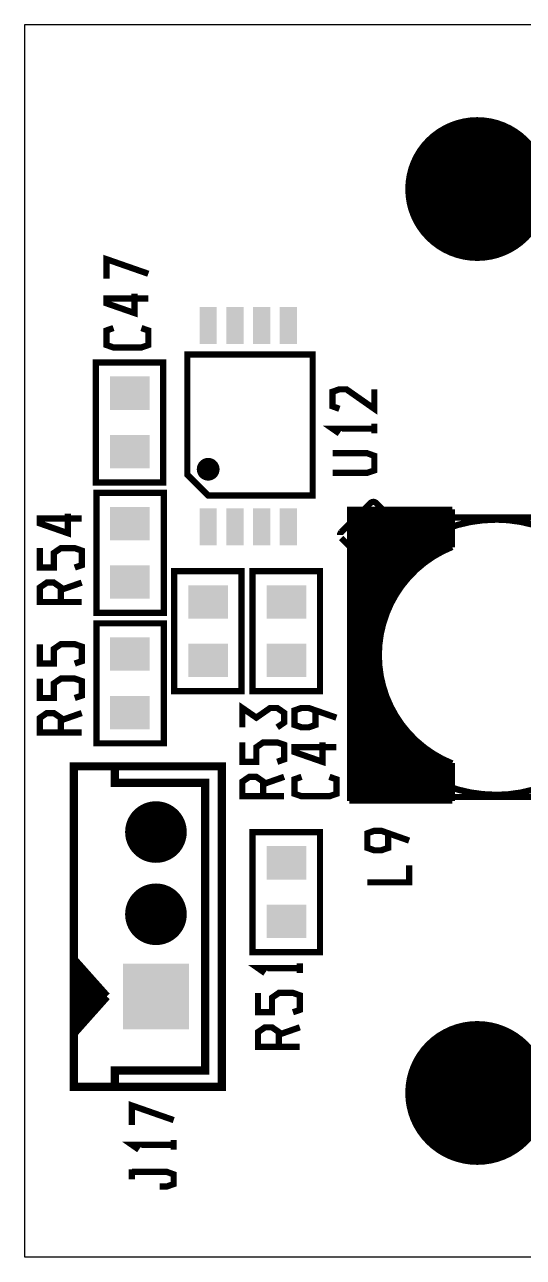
# Model space of a CAD drawing. Extents: x -18 to 89, y -48 to 32.
# Drawn here: x -17.92 to -5.8, y 2.45 to 32.45 of the extents above; entities that cross this region are included whole.
import ezdxf

# ---------------------------------------------------------------- set-up
doc = ezdxf.new("R2010")
doc.units = 0
doc.header["$MEASUREMENT"] = 0
doc.layers.get('0').update_dxf_attribs({"linetype": 'CONTINUOUS'})
for name, color, linetype in [('22-315-0_DRD', 7, 'CONTINUOUS'), ('22-315-0_SMT', 9, 'CONTINUOUS'), ('22-315-0_SST', 1, 'CONTINUOUS'), ('THRUHOLE_NPT', 8, 'CONTINUOUS')]:
    doc.layers.add(name, color=color, linetype=linetype)

# ---------------------------------------------------------------- blocks, each defined once
blk = doc.blocks.new('RECTANGLE_8')
blk.add_solid([(0.4826, 0.4064), (0.4826, -0.4064), (-0.4826, 0.4064), (-0.4826, -0.4064)])
blk = doc.blocks.new('ROUND_19')
at = {"const_width": 0.7493}
blk.add_lwpolyline([(-0.37465, 0, 1), (0.37465, 0, 1)], format="xyb", close=True, dxfattribs=at)
blk = doc.blocks.new('SQUARE_20')
blk.add_solid([(0.8001, 0.8001), (0.8001, -0.8001), (-0.8001, 0.8001), (-0.8001, -0.8001)])
blk = doc.blocks.new('RECTANGLE_50')
blk.add_solid([(0.20955, 0.44958), (0.20955, -0.44958), (-0.20955, 0.44958), (-0.20955, -0.44958)])
blk = doc.blocks.new('ROUND_17')
at = {"const_width": 1.75006}
blk.add_lwpolyline([(-0.87503, 0, 1), (0.87503, 0, 1)], format="xyb", close=True, dxfattribs=at)

msp = doc.modelspace()

# ---------------------------------------------------------------- linework, layer by layer
at = {"layer": '22-315-0_DRD'}
for p, q in [((-17.924, 2.451), (-17.924, 32.451)), ((-17.924, 32.451), (89.076, 32.451)), ((-10.923, 2.451), (-17.924, 2.451)), ((89.076, 2.451), (-10.923, 2.451))]:
    msp.add_line(p, q, dxfattribs=at)
at = {"layer": '22-315-0_SMT', "const_width": 0.127}
for points in [[(-7.527, 20.657), (-10.029, 20.657), (-10.029, 13.556)], [(-9.928, 20.657), (-9.928, 13.556)], [(-9.813, 20.657), (-9.813, 13.556)], [(-9.699, 20.657), (-9.699, 13.556)], [(-9.585, 20.657), (-9.585, 13.556)], [(-9.471, 20.657), (-9.471, 13.556)], [(-9.356, 20.657), (-9.356, 13.556)], [(-9.242, 20.657), (-9.242, 17.693)], [(-9.128, 20.657), (-9.128, 18.087)], [(-9.013, 20.657), (-9.013, 18.354)], [(-8.899, 20.657), (-8.899, 18.562)], [(-8.785, 20.657), (-8.785, 18.737)], [(-8.67, 20.657), (-8.67, 18.89)], [(-8.556, 20.657), (-8.556, 19.019)], [(-8.442, 20.657), (-8.442, 19.138)], [(-8.328, 20.657), (-8.328, 19.243)], [(-8.213, 20.657), (-8.213, 19.337)], [(-8.099, 20.657), (-8.099, 19.42)], [(-7.985, 20.657), (-7.985, 19.497)], [(-7.87, 20.657), (-7.87, 19.565)], [(-7.756, 20.657), (-7.756, 19.626)], [(-7.642, 20.657), (-7.642, 19.679)], [(-7.527, 20.657), (-7.527, 19.728)], [(-7.527, 20.629), (-10.029, 20.629)], [(-7.527, 20.515), (-10.029, 20.515)], [(-7.527, 20.401), (-10.029, 20.401)], [(-7.527, 20.287), (-10.029, 20.287)], [(-7.527, 20.172), (-10.029, 20.172)], [(-7.527, 20.058), (-10.029, 20.058)], [(-7.527, 19.944), (-10.029, 19.944)], [(-7.527, 19.829), (-10.029, 19.829)], [(-7.56, 19.715), (-10.029, 19.715)], [(-7.802, 19.601), (-10.029, 19.601)], [(-7.997, 19.486), (-10.029, 19.486)], [(-8.165, 19.372), (-10.029, 19.372)], [(-8.307, 19.258), (-10.029, 19.258)], [(-8.434, 19.144), (-10.029, 19.144)], [(-8.546, 19.029), (-10.029, 19.029)], [(-8.648, 18.915), (-10.029, 18.915)], [(-8.739, 18.801), (-10.029, 18.801)], [(-8.82, 18.686), (-10.029, 18.686)], [(-8.894, 18.572), (-10.029, 18.572)], [(-8.957, 18.458), (-10.029, 18.458)], [(-9.018, 18.343), (-10.029, 18.343)], [(-9.069, 18.229), (-10.029, 18.229)], [(-9.118, 18.115), (-10.029, 18.115)], [(-9.158, 18.001), (-10.029, 18.001)], [(-9.194, 17.886), (-10.029, 17.886)], [(-9.224, 17.772), (-10.029, 17.772)], [(-9.25, 17.658), (-10.029, 17.658)], [(-9.27, 17.543), (-10.029, 17.543)], [(-9.285, 17.429), (-10.029, 17.429)], [(-9.295, 17.315), (-10.029, 17.315)], [(-9.303, 17.2), (-10.029, 17.2)], [(-9.303, 17.086), (-10.029, 17.086)], [(-9.3, 16.972), (-10.029, 16.972)], [(-9.293, 16.858), (-10.029, 16.858)], [(-9.28, 16.743), (-10.029, 16.743)], [(-9.265, 16.629), (-10.029, 16.629)], [(-9.242, 16.515), (-10.029, 16.515)], [(-9.242, 16.515), (-9.242, 13.556)], [(-9.214, 16.4), (-10.029, 16.4)], [(-9.184, 16.286), (-10.029, 16.286)], [(-9.145, 16.172), (-10.029, 16.172)], [(-9.102, 16.057), (-10.029, 16.057)], [(-9.054, 15.943), (-10.029, 15.943)], [(-9.128, 16.121), (-9.128, 13.556)], [(-9.013, 15.857), (-9.013, 13.556)], [(-8.998, 15.829), (-10.029, 15.829)], [(-8.937, 15.715), (-10.029, 15.715)], [(-8.869, 15.6), (-10.029, 15.6)], [(-8.899, 15.648), (-8.899, 13.556)], [(-8.795, 15.486), (-10.029, 15.486)], [(-8.709, 15.372), (-10.029, 15.372)], [(-8.615, 15.257), (-10.029, 15.257)], [(-8.785, 15.473), (-8.785, 13.556)], [(-8.67, 15.323), (-8.67, 13.556)], [(-8.51, 15.143), (-10.029, 15.143)], [(-8.394, 15.029), (-10.029, 15.029)], [(-8.556, 15.191), (-8.556, 13.556)], [(-8.442, 15.074), (-8.442, 13.556)], [(-8.328, 14.97), (-8.328, 13.556)], [(-8.262, 14.914), (-10.029, 14.914)], [(-8.112, 14.8), (-10.029, 14.8)], [(-7.936, 14.686), (-10.029, 14.686)], [(-8.213, 14.876), (-8.213, 13.556)], [(-8.099, 14.79), (-8.099, 13.556)], [(-7.985, 14.716), (-7.985, 13.556)], [(-7.87, 14.648), (-7.87, 13.556)], [(-7.728, 14.572), (-10.029, 14.572)], [(-7.527, 14.457), (-10.029, 14.457)], [(-7.527, 14.343), (-10.029, 14.343)], [(-7.756, 14.587), (-7.756, 13.556)], [(-7.642, 14.531), (-7.642, 13.556)], [(-7.527, 14.483), (-7.527, 13.556)], [(-7.527, 14.229), (-10.029, 14.229)], [(-7.527, 14.114), (-10.029, 14.114)], [(-7.527, 14), (-10.029, 14)], [(-7.527, 13.886), (-10.029, 13.886)], [(-7.527, 13.771), (-10.029, 13.771)], [(-7.527, 13.657), (-10.029, 13.657)], [(-7.527, 13.556), (-10.029, 13.556)]]:
    msp.add_lwpolyline(points, dxfattribs=at)
for points in [[(-7.527, 19.728, 0.306633), (-9.303, 17.106)], [(-9.303, 17.106, 0.306724), (-7.527, 14.483)]]:
    msp.add_lwpolyline(points, format="xyb", dxfattribs=at)
at = {"layer": '22-315-0_SST'}
for points, const_width in [([(-14.919, 26.388), (-15.935, 26.743), (-15.935, 26.271)], 0.152), ([(-15.257, 25.905), (-15.257, 25.433), (-15.935, 25.669), (-15.935, 25.788), (-14.919, 25.788)], 0.152), ([(-15.087, 25.067), (-14.919, 25.008), (-14.919, 24.653), (-15.087, 24.594), (-15.765, 24.594), (-15.935, 24.653), (-15.935, 25.008), (-15.765, 25.067)], 0.152), ([(-16.194, 24.231), (-16.194, 21.31), (-14.556, 21.31), (-14.556, 24.231), (-16.194, 24.231)], 0.152), ([(-13.463, 20.993), (-10.923, 20.993), (-10.923, 24.422), (-13.971, 24.422), (-13.971, 21.501), (-13.463, 20.993)], 0.152), ([(-9.425, 23.576), (-9.425, 23.101), (-10.103, 23.576), (-10.273, 23.576), (-10.441, 23.517), (-10.441, 23.162), (-10.273, 23.101)], 0.152), ([(-9.425, 22.738), (-9.425, 22.501)], 0.152), ([(-9.425, 22.618), (-10.441, 22.618), (-10.273, 22.501)], 0.152), ([(-13.425, 21.826), (-13.425, 21.435)], 0.152), ([(-10.441, 22.019), (-9.595, 22.019), (-9.425, 21.958), (-9.425, 21.602), (-9.595, 21.544), (-10.441, 21.544)], 0.152), ([(-13.268, 21.668), (-13.659, 21.668)], 0.152), ([(-13.288, 21.531), (-13.636, 21.531)], 0.152), ([(-13.563, 21.803), (-13.563, 21.455)], 0.152), ([(-13.369, 21.805), (-13.557, 21.805)], 0.152), ([(-13.288, 21.724), (-13.288, 21.536)], 0.152), ([(-14.543, 18.135), (-14.543, 21.056), (-16.181, 21.056), (-16.181, 18.135), (-14.543, 18.135)], 0.152), ([(-10.23, 20.099), (-9.521, 20.807)], 0.152), ([(-9.379, 20.807), (-8.815, 20.241), (-8.744, 20.17)], 0.152), ([(-16.877, 20.548), (-16.877, 20.076), (-17.553, 20.312), (-17.553, 20.431), (-16.537, 20.431)], 0.152), ([(-9.877, 14.155), (-9.877, 19.034), (-8.457, 20.454), (-3.578, 20.454)], 0.152), ([(-6.478, 20.403), (-6.478, 20.406)], 0.152), ([(-9.592, 19.321), (-9.664, 19.392), (-10.23, 19.956)], 0.152), ([(-16.707, 19.238), (-16.537, 19.296), (-16.537, 19.652), (-16.707, 19.71), (-17.045, 19.71), (-17.215, 19.593), (-17.215, 19.238), (-17.553, 19.238), (-17.553, 19.71)], 0.152), ([(-14.289, 19.151), (-14.289, 16.23), (-12.651, 16.23), (-12.651, 19.151), (-14.289, 19.151)], 0.152), ([(-12.384, 19.151), (-12.384, 16.23), (-10.746, 16.23), (-10.746, 19.151), (-12.384, 19.151)], 0.152), ([(-17.045, 18.399), (-17.045, 18.755), (-17.215, 18.872), (-17.385, 18.872), (-17.553, 18.755), (-17.553, 18.399), (-16.537, 18.399)], 0.152), ([(-17.045, 18.694), (-16.537, 18.872)], 0.152), ([(-14.543, 14.96), (-14.543, 17.881), (-16.181, 17.881), (-16.181, 14.96), (-14.543, 14.96)], 0.152), ([(-16.707, 16.901), (-16.537, 16.959), (-16.537, 17.315), (-16.707, 17.373), (-17.045, 17.373), (-17.215, 17.256), (-17.215, 16.901), (-17.553, 16.901), (-17.553, 17.373)], 0.152), ([(-16.707, 16.063), (-16.537, 16.121), (-16.537, 16.477), (-16.707, 16.535), (-17.045, 16.535), (-17.215, 16.418), (-17.215, 16.063), (-17.553, 16.063), (-17.553, 16.535)], 0.152), ([(-11.785, 15.349), (-11.617, 15.466), (-11.617, 15.704), (-11.785, 15.821), (-11.955, 15.821), (-12.293, 15.585), (-12.633, 15.821), (-12.633, 15.349)], 0.152), ([(-17.045, 15.224), (-17.045, 15.58), (-17.215, 15.697), (-17.385, 15.697), (-17.553, 15.58), (-17.553, 15.224), (-16.537, 15.224)], 0.152), ([(-17.045, 15.519), (-16.537, 15.697)], 0.152), ([(-10.855, 15.763), (-10.855, 15.407), (-11.023, 15.349), (-11.193, 15.349), (-11.363, 15.407), (-11.363, 15.763), (-11.193, 15.821), (-11.023, 15.821), (-10.347, 15.585)], 0.152), ([(-11.785, 14.511), (-11.617, 14.569), (-11.617, 14.925), (-11.785, 14.983), (-12.125, 14.983), (-12.293, 14.866), (-12.293, 14.511), (-12.633, 14.511), (-12.633, 14.983)], 0.152), ([(-10.685, 14.983), (-10.685, 14.511), (-11.363, 14.747), (-11.363, 14.866), (-10.347, 14.866)], 0.152), ([(-3.077, 15.074), (-4.497, 13.655), (-9.379, 13.655)], 0.152), ([(-16.732, 14.401), (-13.133, 14.401), (-13.133, 6.601), (-16.732, 6.601), (-16.732, 14.401)], 0.201), ([(-15.734, 6.601), (-15.734, 7), (-13.535, 7), (-13.535, 14), (-15.734, 14), (-15.734, 14.401)], 0.201), ([(-12.125, 13.672), (-12.125, 14.028), (-12.293, 14.145), (-12.463, 14.145), (-12.633, 14.028), (-12.633, 13.672), (-11.617, 13.672)], 0.152), ([(-12.125, 13.967), (-11.617, 14.145)], 0.152), ([(-10.517, 14.145), (-10.347, 14.086), (-10.347, 13.731), (-10.517, 13.672), (-11.193, 13.672), (-11.363, 13.731), (-11.363, 14.086), (-11.193, 14.145)], 0.152), ([(-9.087, 12.771), (-9.087, 12.415), (-9.255, 12.357), (-9.425, 12.357), (-9.595, 12.415), (-9.595, 12.771), (-9.425, 12.832), (-9.255, 12.832), (-8.579, 12.593)], 0.152), ([(-12.384, 12.801), (-12.384, 9.88), (-10.746, 9.88), (-10.746, 12.801), (-12.384, 12.801)], 0.152), ([(-8.579, 11.993), (-8.579, 11.577), (-9.595, 11.577)], 0.152), ([(-16.732, 9.7), (-16.732, 9.601), (-16.732, 7.901)], 0.201), ([(-16.732, 9.7), (-15.932, 8.801)], 0.201), ([(-16.562, 9.507), (-16.732, 9.507)], 0.201), ([(-16.565, 9.509), (-16.565, 8.089)], 0.201), ([(-11.236, 9.608), (-11.236, 9.37)], 0.152), ([(-16.402, 9.326), (-16.732, 9.326)], 0.201), ([(-16.384, 9.309), (-16.384, 8.293)], 0.201), ([(-11.236, 9.489), (-12.252, 9.489), (-12.082, 9.37)], 0.152), ([(-16.242, 9.149), (-16.732, 9.149)], 0.201), ([(-16.082, 8.968), (-16.732, 8.968)], 0.201), ([(-16.204, 9.105), (-16.204, 8.493)], 0.201), ([(-16.024, 8.905), (-16.024, 8.697)], 0.201), ([(-15.932, 8.801), (-16.732, 7.901)], 0.201), ([(-15.942, 8.788), (-16.732, 8.788)], 0.201), ([(-16.103, 8.608), (-16.732, 8.608)], 0.201), ([(-11.404, 8.415), (-11.236, 8.473), (-11.236, 8.829), (-11.404, 8.887), (-11.744, 8.887), (-11.912, 8.77), (-11.912, 8.415), (-12.252, 8.415), (-12.252, 8.887)], 0.152), ([(-16.263, 8.427), (-16.732, 8.427)], 0.201), ([(-16.423, 8.249), (-16.732, 8.249)], 0.201), ([(-16.583, 8.069), (-16.732, 8.069)], 0.201), ([(-11.744, 7.576), (-11.744, 7.932), (-11.912, 8.049), (-12.082, 8.049), (-12.252, 7.932), (-12.252, 7.576), (-11.236, 7.576)], 0.152), ([(-11.744, 7.871), (-11.236, 8.049)], 0.152), ([(-14.302, 5.791), (-15.318, 6.146), (-15.318, 5.674)], 0.152), ([(-14.302, 5.191), (-15.318, 5.191), (-15.147, 5.072)], 0.152), ([(-14.302, 5.308), (-14.302, 5.072)], 0.152), ([(-15.318, 4.589), (-15.318, 4.353)], 0.152), ([(-14.639, 4.175), (-14.469, 4.175), (-14.302, 4.234), (-14.302, 4.47), (-14.469, 4.531), (-15.318, 4.531)], 0.152)]:
    msp.add_lwpolyline(points, dxfattribs=dict(at, const_width=const_width))
at = {"layer": '22-315-0_SST', "const_width": 0.152}
for points in [[(-13.463, 21.831, 0.414214), (-13.664, 21.63)], [(-13.263, 21.63, 0.414214), (-13.463, 21.831)], [(-13.664, 21.63, 0.414214), (-13.463, 21.43)], [(-13.463, 21.43, 0.414214), (-13.263, 21.63)], [(-9.45, 20.835, 0.198916), (-9.52, 20.806)], [(-9.379, 20.807, 0.198912), (-9.45, 20.837)], [(-6.478, 20.406, 0.414214), (-9.829, 17.056)], [(-6.478, 20.403, 0.414214), (-9.826, 17.056)], [(-3.128, 17.056, 0.414214), (-6.478, 20.406)], [(-10.23, 20.099, 0.198912), (-10.259, 20.027)], [(-9.829, 17.056, 0.414214), (-6.478, 13.705)], [(-9.826, 17.056, 0.414214), (-6.478, 13.708)], [(-6.478, 13.705, 0.414214), (-3.128, 17.056)], [(-9.877, 14.155, 0.414214), (-9.379, 13.657)]]:
    msp.add_lwpolyline(points, format="xyb", dxfattribs=at)

# ---------------------------------------------------------------- block references
at = {"layer": '22-315-0_SMT'}
for name, p in [('RECTANGLE_50', (-13.463, 25.13)), ('RECTANGLE_50', (-12.813, 25.13)), ('RECTANGLE_50', (-12.163, 25.13)), ('RECTANGLE_50', (-11.513, 25.13)), ('RECTANGLE_8', (-15.368, 23.482)), ('RECTANGLE_8', (-15.368, 22.059)), ('RECTANGLE_8', (-15.368, 20.307)), ('RECTANGLE_50', (-13.463, 20.231)), ('RECTANGLE_50', (-12.813, 20.231)), ('RECTANGLE_50', (-12.163, 20.231)), ('RECTANGLE_50', (-11.513, 20.231)), ('RECTANGLE_8', (-15.368, 18.884)), ('RECTANGLE_8', (-13.463, 18.402)), ('RECTANGLE_8', (-11.558, 18.402)), ('RECTANGLE_8', (-15.368, 17.132)), ('RECTANGLE_8', (-13.463, 16.979)), ('RECTANGLE_8', (-11.558, 16.979)), ('RECTANGLE_8', (-15.368, 15.709)), ('ROUND_19', (-14.733, 12.801)), ('RECTANGLE_8', (-11.558, 12.052)), ('ROUND_19', (-14.733, 10.8)), ('RECTANGLE_8', (-11.558, 10.629)), ('SQUARE_20', (-14.733, 8.801))]:
    msp.add_blockref(name, p, dxfattribs=at)
at = {"layer": 'THRUHOLE_NPT'}
for p in [(-6.923, 28.45), (-6.923, 6.451)]:
    msp.add_blockref('ROUND_17', p, dxfattribs=at)

doc.saveas('drawing.dxf')
